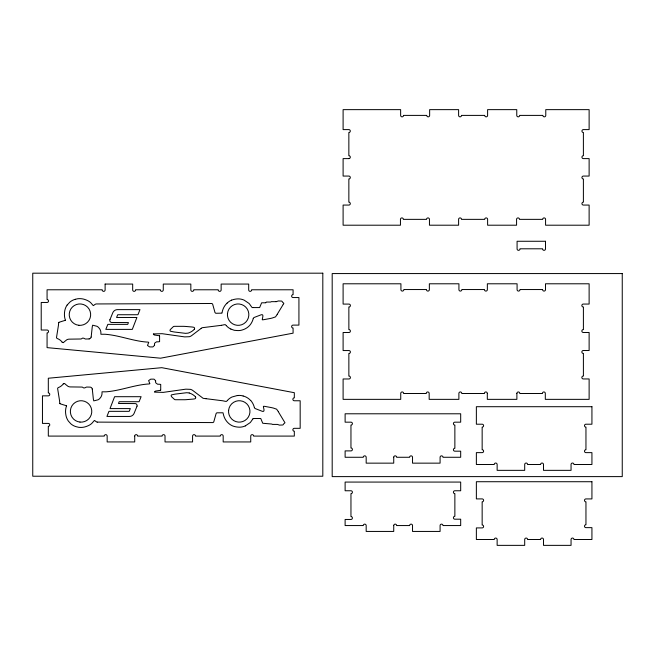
<?xml version="1.0" encoding="UTF-8"?>
<svg xmlns="http://www.w3.org/2000/svg" width="655" height="655" viewBox="0 0 655 655"><rect width="100%" height="100%" fill="white"/><g stroke="black" fill="none" stroke-linecap="round" stroke-linejoin="round"><path stroke-width="0.98" d="M222.012 312.754L222.577 310.527A16.277 16.277 0 0 1 227.105 303.085M221.914 313.156L215.757 313.278L214.938 312.476A29.991 29.991 0 0 0 214.48 310.691L212.629 304.1L211.893 303.494L96.072 303.953A5.338 5.338 0 0 0 94.017 305.189A2.121 2.121 0 0 1 93.583 305.435L93.534 305.467A5.469 5.469 0 0 0 93.247 305.598L90.718 302.708A12.944 12.944 0 0 0 87.582 300.588A22.548 22.548 0 0 0 83.316 299.048A16.26 16.26 0 0 0 77.601 298.77L75.874 299.179A17.841 17.841 0 0 0 75.333 299.31M253.264 318.633L253.428 318.191A1.613 1.613 0 0 1 254.165 317.462L261.009 314.842A6.378 6.378 0 0 1 262.057 314.629C263.875 314.842 262.221 318.305 262.254 319.73A9.252 9.252 0 0 1 262.614 319.738M277.163 314.556L275.477 316.905L272.071 318.068A68.235 68.235 0 0 1 269.95 318.535L263.547 319.722A3.799 3.799 0 0 1 262.868 319.746L262.786 319.746M283.124 304.559L283.852 303.314L282.403 302.037A1.187 1.187 0 0 0 281.462 301.071L278.31 300.964L276.615 301.562A1.105 1.105 0 0 1 276.164 301.644M282.919 304.919L277.171 314.375M58.876 322.424L58.852 322.465A1.924 1.924 0 0 0 58.614 322.997A14.246 14.246 0 0 0 58.565 323.734L58.491 324.774A17.046 17.046 0 0 1 58.418 325.519L56.486 337.628L56.993 338.43A10.767 10.767 0 0 1 62.209 342.213M194.298 329.219L194.388 329.08A1.76 1.76 0 0 0 194.609 328.286L194.314 327.615A1.949 1.949 0 0 0 193.61 327.263L193.536 327.246A18.856 18.856 0 0 0 191.727 326.968L185.259 326.419A57.861 57.861 0 0 0 183.465 326.329L174.746 326.337A5.215 5.215 0 0 0 173.509 326.493L170.308 329.563A4.831 4.831 0 0 0 169.989 330.357L170.103 330.857A0.942 0.942 0 0 0 170.57 331.25L170.84 331.315A22.548 22.548 0 0 1 171.749 331.487L173.567 331.864A17.333 17.333 0 0 0 174.476 332.019L185.537 333.346L188.1 333.125A14.991 14.991 0 0 0 194.306 329.342M252.781 419.053L251.053 421.509A9.293 9.293 0 0 1 250.185 422.614L245.306 425.906M67.187 305.05L69.741 302.225A13.583 13.583 0 0 1 75.325 299.302M227.17 400.713L226.671 401.22A1.236 1.236 0 0 1 226.204 401.4L225.156 401.31A39.095 39.095 0 0 0 222.626 400.77L204.516 398.502A13.043 13.043 0 0 1 203.296 398.33A2.432 2.432 0 0 1 202.321 397.691L192.66 390.38A7.475 7.475 0 0 0 190.474 389.357L185.84 389.168L163.431 392.353A1.597 1.597 0 0 1 162.89 392.37L155.808 392.165A5.96 5.96 0 0 1 155.071 392.116L154.727 392.083A11.569 11.569 0 0 0 154.449 392.05L154.727 391.649A2.006 2.006 0 0 1 155.612 391.043L160.254 390.355A1.318 1.318 0 0 0 160.541 390.249L160.565 390.241M63.289 383.83L64.624 383.47A10.898 10.898 0 0 0 65.639 384.46L67.891 386.253A5.453 5.453 0 0 0 70.101 386.917L82.121 387.072A2.726 2.726 0 0 1 83.103 387.604L83.75 387.924A6.706 6.706 0 0 0 84.069 388.014L85.33 387.662A4.217 4.217 0 0 1 86.656 387.04L90.243 387.13A2.456 2.456 0 0 1 92.265 388.988M265.881 302.618L266.405 302.061L270.45 302.053A2.8 2.8 0 0 0 271.317 301.66L276.164 301.66M154.539 345.332L152.893 346.921L149.635 346.921L147.49 345.472L148.75 342.311A10.243 10.243 0 0 1 148.48 342.254L148.161 342.18A4.372 4.372 0 0 0 147.514 342.066A17.873 17.873 0 0 0 146.916 342.066C132.703 341.042 119.12 335.237 104.816 334.238A15.474 15.474 0 0 1 104.202 334.263L100.911 334.255L100.862 332.069A7.901 7.901 0 0 0 99.732 328.949L98.635 327.549A6.804 6.804 0 0 0 96.907 326.255L92.658 325.199L92.42 326.116A9.006 9.006 0 0 0 92.224 327.082L91.397 334.893A31.432 31.432 0 0 1 91.102 337.071M201.175 328.368L191.53 335.696A7.475 7.475 0 0 1 189.352 336.711L184.71 336.899L162.309 333.714A1.597 1.597 0 0 0 161.76 333.698L154.678 333.903A5.134 5.134 0 0 0 154.031 333.944L153.778 333.968M63.404 342.655L62.168 342.246M65.467 320.262L58.95 322.301M89.121 338.938L85.527 339.028A4.217 4.217 0 0 1 84.208 338.406L82.948 338.054A6.738 6.738 0 0 0 82.628 338.144L81.981 338.463A2.718 2.718 0 0 1 80.999 338.995L68.98 339.159A5.453 5.453 0 0 0 66.761 339.814L64.509 341.607A10.857 10.857 0 0 0 63.486 342.581M221.505 325.306L203.394 327.565A13.239 13.239 0 0 0 202.174 327.737A2.448 2.448 0 0 0 201.2 328.384M153.688 333.976L153.597 333.993A11.233 11.233 0 0 1 153.327 334.017L153.606 334.418A2.006 2.006 0 0 0 154.49 335.032L159.132 335.712A1.392 1.392 0 0 1 159.419 335.819L159.476 335.843M238.338 395.53L237.339 395.604M236.938 395.62L231.96 397.02A14.304 14.304 0 0 0 227.432 400.426M265.717 302.798L261.632 302.798L259.642 307.563L252.732 307.58M78.846 325.298L81.04 325.298A10.693 10.693 0 0 0 90.595 315.735L90.603 313.548A10.693 10.693 0 0 0 81.015 303.994L78.846 303.985A10.693 10.693 0 0 0 69.291 313.548L69.283 315.735A10.693 10.693 0 0 0 78.87 325.289M79.967 422.082L82.162 422.082A10.693 10.693 0 0 0 91.716 412.527L91.725 410.333A10.693 10.693 0 0 0 82.137 400.778L79.967 400.77A10.693 10.693 0 0 0 70.421 410.333L70.412 412.527A10.693 10.693 0 0 0 79.992 422.082M205.744 398.617L206.169 398.658M189.221 392.943L186.659 392.722L175.605 394.056A17.128 17.128 0 0 0 174.689 394.204L172.879 394.588A22.466 22.466 0 0 1 171.962 394.752L171.618 394.859A0.852 0.852 0 0 0 171.209 395.276L171.151 395.677A4.724 4.724 0 0 0 171.577 396.733L174.639 399.575A5.175 5.175 0 0 0 175.876 399.73L184.587 399.738A57.837 57.837 0 0 0 186.38 399.656L192.857 399.108A19.02 19.02 0 0 0 194.658 398.838L194.74 398.813A1.957 1.957 0 0 0 195.436 398.453L195.739 397.781A1.76 1.76 0 0 0 195.518 396.987L195.37 396.791M97.194 422.115L213.014 422.581L213.751 421.967L215.61 415.376A30.015 30.015 0 0 0 216.068 413.6L216.789 412.806L223.003 412.789L223.699 415.548A16.277 16.277 0 0 0 228.227 422.991A14.778 14.778 0 0 0 232.705 425.947A20.059 20.059 0 0 0 237.618 427.076A14.254 14.254 0 0 0 245.314 425.906M60.072 403.775L66.597 405.805M230.83 329.047L234.236 330.284L237.216 330.546A13.018 13.018 0 0 0 242.014 330.046A16.015 16.015 0 0 0 249.571 325.551A16.531 16.531 0 0 0 253.215 318.625M155.661 380.743L154.015 379.147L150.756 379.147L148.611 380.596L149.872 383.756A9.981 9.981 0 0 0 149.61 383.814L149.365 383.871A4.487 4.487 0 0 1 148.636 384.002A17.873 17.873 0 0 1 148.046 384.01C133.825 385.066 120.233 390.773 105.938 391.829A15.597 15.597 0 0 0 105.324 391.813L102.033 391.813L101.992 393.999A7.901 7.901 0 0 1 100.854 397.127L99.765 398.518A6.804 6.804 0 0 1 98.037 399.812L93.78 400.876L93.55 399.959A9.145 9.145 0 0 1 93.346 398.985L92.519 391.174A31.497 31.497 0 0 0 92.224 389.005M226.049 325.363L225.541 324.847A1.236 1.236 0 0 0 225.083 324.667L224.035 324.757A39.005 39.005 0 0 1 221.505 325.298M278.293 411.692L284.974 422.762L283.525 424.031A1.187 1.187 0 0 1 282.592 424.997L279.431 425.111L277.736 424.505A1.105 1.105 0 0 0 277.294 424.424L272.439 424.407A2.8 2.8 0 0 0 271.571 424.022L262.753 423.269L260.764 418.504L253.853 418.488A1.375 1.375 0 0 0 252.765 419.044M59.982 403.611L59.998 403.644A1.932 1.932 0 0 1 59.736 403.079A14.017 14.017 0 0 1 59.687 402.334L59.613 401.302A16.588 16.588 0 0 0 59.556 400.713L57.607 388.448L58.115 387.645A10.767 10.767 0 0 0 63.33 383.855M278.285 411.512L276.598 409.17L273.2 408.008A67.817 67.817 0 0 0 271.08 407.541L264.669 406.354A3.75 3.75 0 0 0 263.99 406.329L263.736 406.329A9.293 9.293 0 0 1 263.384 406.337C263.343 407.778 264.997 411.209 263.179 411.455A6.427 6.427 0 0 1 262.123 411.25L255.286 408.605A1.613 1.613 0 0 1 254.549 407.885L254.386 407.435M516.885 393.499L516.885 399.353L487.312 399.353L487.312 393.499M160.712 390.175L160.712 384.428L159.795 384.297A13.313 13.313 0 0 0 159.329 384.239L158.084 384.239A1.457 1.457 0 0 1 157.47 384.133L156.209 383.216A1.236 1.236 0 0 1 155.923 382.962L155.71 382.626A1.916 1.916 0 0 1 155.718 381.194M159.583 335.892L159.583 341.64L158.666 341.771A13.518 13.518 0 0 1 158.207 341.836L156.963 341.828A1.457 1.457 0 0 0 156.349 341.943L155.079 342.852A1.236 1.236 0 0 0 154.793 343.105L154.588 343.441A1.916 1.916 0 0 0 154.596 344.882A1.073 1.073 0 0 1 154.547 345.242M487.312 393.499A1.449 1.449 0 0 0 485.863 391.952A1.449 1.449 0 0 0 484.413 393.499L461.783 393.499A1.449 1.449 0 0 0 460.334 391.952A1.449 1.449 0 0 0 458.885 393.499L458.885 399.353L429.164 399.353L429.164 393.499A1.449 1.449 0 0 0 427.715 391.952A1.449 1.449 0 0 0 426.266 393.499L403.636 393.499A1.449 1.449 0 0 0 402.186 391.952A1.449 1.449 0 0 0 400.737 393.499L400.737 399.353L343.105 399.353L343.105 378.975L348.861 378.975A1.449 1.449 0 0 0 350.4 377.526A1.449 1.449 0 0 0 348.861 376.085L348.861 353.446A1.449 1.449 0 0 0 350.4 351.997A1.449 1.449 0 0 0 348.861 350.556L343.105 350.548L343.105 332.511L348.861 332.511A1.449 1.449 0 0 0 350.4 331.062A1.449 1.449 0 0 0 348.861 329.612L348.861 306.982A1.449 1.449 0 0 0 350.4 305.533A1.449 1.449 0 0 0 348.861 304.092L343.105 304.084L343.105 283.787L400.925 283.787L400.925 289.543A1.449 1.449 0 0 0 402.375 291.09A1.449 1.449 0 0 0 403.824 289.543L426.454 289.543A1.449 1.449 0 0 0 427.903 291.09A1.449 1.449 0 0 0 429.352 289.543L429.352 283.787L458.926 283.787L458.926 289.543A1.449 1.449 0 0 0 460.375 291.09A1.449 1.449 0 0 0 461.824 289.543L484.454 289.543A1.449 1.449 0 0 0 485.904 291.09A1.449 1.449 0 0 0 487.353 289.543L487.353 283.787L517.082 283.787L517.082 289.543A1.449 1.449 0 0 0 518.531 291.09A1.449 1.449 0 0 0 519.972 289.543L542.61 289.543A1.449 1.449 0 0 0 544.051 291.09A1.449 1.449 0 0 0 545.5 289.543L545.5 283.787L589.123 283.787L589.123 304.059L583.4 304.059A1.449 1.449 0 0 0 581.853 305.508A1.449 1.449 0 0 0 583.4 306.958L583.4 329.588A1.449 1.449 0 0 0 581.853 331.037A1.449 1.449 0 0 0 583.4 332.486L589.123 332.486L589.123 350.523L583.4 350.523A1.449 1.449 0 0 0 581.853 351.972A1.449 1.449 0 0 0 583.4 353.422L583.4 376.052A1.449 1.449 0 0 0 581.853 377.501A1.449 1.449 0 0 0 583.4 378.95L589.123 378.95L589.123 399.353L545.312 399.353L545.312 393.499A1.449 1.449 0 0 0 543.863 391.952A1.449 1.449 0 0 0 542.414 393.499L519.783 393.499A1.449 1.449 0 0 0 518.334 391.952A1.449 1.449 0 0 0 516.885 393.499M227.138 303.118A14.811 14.811 0 0 1 231.583 300.121M231.6 300.146A20.141 20.141 0 0 1 236.496 298.991A14.254 14.254 0 0 1 244.184 300.162L249.064 303.462A9.301 9.301 0 0 1 249.932 304.567L251.659 307.015A1.384 1.384 0 0 0 252.732 307.596M230.838 329.047A14.304 14.304 0 0 1 226.311 325.641M91.143 337.079A2.456 2.456 0 0 1 89.113 338.897M65.434 320.279A16.997 16.997 0 0 1 64.485 313.123A20.845 20.845 0 0 1 64.567 312.132A15.442 15.442 0 0 1 67.121 305.001M189.205 392.992A14.975 14.975 0 0 1 195.427 396.733M97.194 422.115A5.346 5.346 0 0 1 95.147 420.878A2.121 2.121 0 0 0 94.713 420.633L94.607 420.584A4.487 4.487 0 0 1 94.369 420.477L91.839 423.359A12.92 12.92 0 0 1 88.703 425.48A22.475 22.475 0 0 1 84.438 427.019A16.244 16.244 0 0 1 78.723 427.297L78.42 427.257A8.278 8.278 0 0 0 77.634 427.044L76.455 426.765A13.591 13.591 0 0 1 70.871 423.85L68.316 421.026A15.433 15.433 0 0 1 65.729 413.935A21.14 21.14 0 0 1 65.598 412.945A16.981 16.981 0 0 1 66.556 405.797M250.742 400.483A16.506 16.506 0 0 1 254.336 407.443M243.161 395.964A16.007 16.007 0 0 1 250.693 400.524M238.33 395.448A13.026 13.026 0 0 1 243.136 396.021M105.119 284.065L105.119 289.928A1.449 1.449 0 0 1 103.596 291.369A1.449 1.449 0 0 1 102.229 289.78L47.07 289.78L47.07 299.564A1.449 1.449 0 0 1 48.519 301.013A1.449 1.449 0 0 1 47.07 302.463L41.216 302.463L41.216 330.022L47.07 330.022A1.449 1.449 0 0 1 48.519 331.471A1.449 1.449 0 0 1 47.07 332.92L47.07 347.625L160.557 358.195L293.08 333.166L293.08 328.008A1.449 1.449 0 0 1 291.631 326.558A1.449 1.449 0 0 1 293.08 325.109L298.926 325.109L298.926 297.55L293.08 297.55A1.449 1.449 0 0 1 291.631 296.101A1.449 1.449 0 0 1 293.08 294.652L293.08 289.78L251.594 289.78A1.449 1.449 0 0 1 250.218 291.369A1.449 1.449 0 0 1 248.695 289.919L248.695 284.065L221.144 284.065L221.144 289.928A1.449 1.449 0 0 1 219.613 291.369A1.449 1.449 0 0 1 218.246 289.78L193.733 289.78A1.449 1.449 0 0 1 192.357 291.369A1.449 1.449 0 0 1 190.834 289.919L190.834 284.065L163.275 284.065L163.275 289.928A1.449 1.449 0 0 1 161.752 291.369A1.449 1.449 0 0 1 160.385 289.78L135.569 289.78A1.449 1.449 0 0 1 134.201 291.369A1.449 1.449 0 0 1 132.678 289.919L132.678 284.065L105.119 284.065M134.717 436.091L134.717 441.945L107.158 441.945L107.158 436.091A1.449 1.449 0 0 0 105.709 434.642A1.449 1.449 0 0 0 104.26 436.091L48.314 436.091L48.314 426.307A1.449 1.449 0 0 0 49.764 424.858A1.449 1.449 0 0 0 48.314 423.408L42.46 423.408L42.46 395.849L48.314 395.849A1.449 1.449 0 0 0 49.764 394.4A1.449 1.449 0 0 0 48.314 392.943L48.314 378.238L161.801 367.676L294.324 392.705L294.324 397.863A1.449 1.449 0 0 0 292.875 399.313A1.449 1.449 0 0 0 294.332 400.762L300.17 400.762L300.17 428.321L294.324 428.321A1.449 1.449 0 0 0 292.875 429.77A1.449 1.449 0 0 0 294.324 431.219L294.324 436.091L253.641 436.091A1.449 1.449 0 0 0 252.191 434.642A1.449 1.449 0 0 0 250.742 436.091L250.734 441.945L223.183 441.945L223.183 436.091A1.449 1.449 0 0 0 221.734 434.642A1.449 1.449 0 0 0 220.285 436.091L195.485 436.091A1.449 1.449 0 0 0 194.027 434.642A1.449 1.449 0 0 0 192.578 436.091L192.578 441.945L165.027 441.945L165.027 436.091A1.449 1.449 0 0 0 163.57 434.642A1.449 1.449 0 0 0 162.121 436.091L137.615 436.091A1.449 1.449 0 0 0 136.166 434.642A1.449 1.449 0 0 0 134.717 436.091M227.473 313.548L227.473 315.735A10.693 10.693 0 0 0 237.053 325.289L239.222 325.298A10.693 10.693 0 0 0 248.777 315.735L248.785 313.548A10.693 10.693 0 0 0 239.198 303.994L237.036 303.985A10.693 10.693 0 0 0 227.481 313.548M228.595 410.333L228.595 412.527A10.693 10.693 0 0 0 238.174 422.082L240.344 422.082A10.693 10.693 0 0 0 249.899 412.527L249.907 410.333A10.693 10.693 0 0 0 240.319 400.778L238.158 400.77A10.693 10.693 0 0 0 228.603 410.333M393.737 457.165L393.729 463.15L366.178 463.15L366.178 457.296A1.449 1.449 0 0 0 364.737 455.847A1.449 1.449 0 0 0 363.271 457.272L345.119 457.272L345.119 450.894L350.957 450.894A1.449 1.449 0 0 0 352.406 449.445A1.449 1.449 0 0 0 350.957 447.995L350.957 425.07A1.449 1.449 0 0 0 352.406 423.589A1.449 1.449 0 0 0 350.9 422.172L345.119 422.172L345.119 413.788L460.686 413.788L460.686 422.172L454.922 422.172A1.449 1.449 0 0 0 453.416 423.589A1.449 1.449 0 0 0 454.865 425.07L454.865 448.274A1.449 1.449 0 0 0 453.416 449.731A1.449 1.449 0 0 0 454.865 451.18L460.686 451.18L460.686 457.272L442.985 457.272A1.449 1.449 0 0 0 441.527 455.847A1.449 1.449 0 0 0 440.086 457.296L440.086 463.15L412.527 463.15L412.527 457.296A1.449 1.449 0 0 0 411.094 455.847A1.449 1.449 0 0 0 409.629 457.272L396.635 457.272A1.449 1.449 0 0 0 395.235 455.847A1.449 1.449 0 0 0 393.737 457.165M393.737 525.449L393.729 531.434L366.178 531.434L366.178 525.58A1.449 1.449 0 0 0 364.737 524.131A1.449 1.449 0 0 0 363.271 525.556L345.119 525.556L345.119 519.464L350.957 519.464A1.449 1.449 0 0 0 352.406 518.007A1.449 1.449 0 0 0 350.957 516.558L350.957 493.657A1.449 1.449 0 0 0 352.406 492.175A1.449 1.449 0 0 0 350.9 490.759L345.119 490.759L345.119 482.072L460.686 482.072L460.686 490.759L454.922 490.759A1.449 1.449 0 0 0 453.416 492.175A1.449 1.449 0 0 0 454.865 493.657L454.865 516.296A1.449 1.449 0 0 0 453.416 517.745A1.449 1.449 0 0 0 454.865 519.194L460.686 519.194L460.686 525.556L442.985 525.556A1.449 1.449 0 0 0 441.527 524.131A1.449 1.449 0 0 0 440.086 525.58L440.086 531.434L412.527 531.434L412.527 525.58A1.449 1.449 0 0 0 411.094 524.131A1.449 1.449 0 0 0 409.629 525.556L396.635 525.556A1.449 1.449 0 0 0 395.235 524.131A1.449 1.449 0 0 0 393.737 525.449M109.958 319.689L109.876 319.943A2.039 2.039 0 0 0 111.579 322.489L128.421 322.579L127.75 324.364L107.838 324.364L105.815 329.383L132.31 329.383L136.903 317.478L116.582 317.478L117.712 314.727L137.951 314.727L139.974 309.627L117.45 309.627A5.027 5.027 0 0 0 112.791 312.754L109.958 319.689M137.042 406.125L134.119 413.321A5.027 5.027 0 0 1 129.461 416.441L106.937 416.441L108.959 411.34L129.199 411.34L130.329 408.589L110.015 408.589L114.6 396.693L141.103 396.693L139.073 401.712L119.161 401.712L118.489 403.488L135.339 403.578A2.039 2.039 0 0 1 137.034 406.125M348.959 158.608L343.105 158.608L343.105 176.064L348.796 176.064A1.449 1.449 0 0 1 350.302 177.48A1.449 1.449 0 0 1 348.853 178.962L348.853 202.166A1.449 1.449 0 0 1 350.302 203.566A1.449 1.449 0 0 1 348.959 205.064L343.105 205.064L343.105 225.205L400.451 225.205L400.451 219.417A1.449 1.449 0 0 1 401.867 217.91A1.449 1.449 0 0 1 403.349 219.359L426.552 219.359A1.449 1.449 0 0 1 428.002 217.91A1.449 1.449 0 0 1 429.451 219.359L429.451 225.205L458.606 225.205L458.606 219.417A1.449 1.449 0 0 1 460.023 217.91A1.449 1.449 0 0 1 461.505 219.359L484.708 219.359A1.449 1.449 0 0 1 486.157 217.91A1.449 1.449 0 0 1 487.615 219.359L487.615 225.205L516.574 225.205L516.574 219.417A1.449 1.449 0 0 1 517.99 217.91A1.449 1.449 0 0 1 519.472 219.359L542.676 219.359A1.449 1.449 0 0 1 544.076 217.91A1.449 1.449 0 0 1 545.574 219.253L545.574 225.205L589.123 225.205L589.123 205.064L583.392 205.064A1.449 1.449 0 0 1 581.943 203.615A1.449 1.449 0 0 1 583.392 202.166L583.392 178.962A1.449 1.449 0 0 1 581.943 177.48A1.449 1.449 0 0 1 583.458 176.064L589.123 176.064L589.123 158.608L583.392 158.608A1.449 1.449 0 0 1 581.943 157.159A1.449 1.449 0 0 1 583.392 155.71L583.392 132.506A1.449 1.449 0 0 1 581.943 131.025A1.449 1.449 0 0 1 583.458 129.608L589.123 129.608L589.123 109.639L545.771 109.639L545.771 115.329A1.449 1.449 0 0 1 544.346 116.844A1.449 1.449 0 0 1 542.872 115.395L519.661 115.395A1.449 1.449 0 0 1 518.211 116.844A1.449 1.449 0 0 1 516.762 115.395L516.762 109.639L487.607 109.639L487.607 115.329A1.449 1.449 0 0 1 486.19 116.844A1.449 1.449 0 0 1 484.708 115.395L461.505 115.395A1.449 1.449 0 0 1 460.056 116.844A1.449 1.449 0 0 1 458.606 115.395L458.606 109.639L429.647 109.639L429.647 115.329A1.449 1.449 0 0 1 428.223 116.844A1.449 1.449 0 0 1 426.741 115.395L403.537 115.395A1.449 1.449 0 0 1 402.145 116.844A1.449 1.449 0 0 1 400.639 115.501L400.639 109.639L343.105 109.639L343.105 129.608L348.796 129.608A1.449 1.449 0 0 1 350.302 131.025A1.449 1.449 0 0 1 348.853 132.506L348.853 155.71A1.449 1.449 0 0 1 350.302 157.11A1.449 1.449 0 0 1 348.959 158.608M545.5 241.269L517.082 241.269L517.082 248.794A1.449 1.449 0 0 0 518.531 250.341A1.449 1.449 0 0 0 519.972 248.794L542.61 248.794A1.449 1.449 0 0 0 544.051 250.341A1.449 1.449 0 0 0 545.5 248.794L545.5 241.269M322.809 273.184L32.75 273.184L32.75 476.226L322.809 476.226L322.809 273.184M622.25 273.569L332.191 273.569L332.191 476.611L622.25 476.611L622.25 273.569M591.932 406.706L476.365 406.706L476.365 424.211L482.096 424.211A1.449 1.449 0 0 1 483.603 425.627A1.449 1.449 0 0 1 482.154 427.109L482.154 449.731A1.449 1.449 0 0 1 483.603 451.18A1.449 1.449 0 0 1 482.154 452.63L476.365 452.63L476.365 464.493L494.238 464.493A1.449 1.449 0 0 1 495.688 463.036A1.449 1.449 0 0 1 497.137 464.493L497.137 470.347L524.696 470.347L524.696 464.493A1.449 1.449 0 0 1 526.153 463.036A1.449 1.449 0 0 1 527.602 464.493L540.596 464.493A1.449 1.449 0 0 1 542.045 463.036A1.449 1.449 0 0 1 543.494 464.493L543.494 470.347L571.054 470.347L571.054 464.493A1.449 1.449 0 0 1 572.503 463.036A1.449 1.449 0 0 1 573.952 464.493L591.932 464.493L591.932 452.63L585.955 452.63A1.449 1.449 0 0 1 584.497 451.18A1.449 1.449 0 0 1 585.955 449.731L585.955 427.109A1.449 1.449 0 0 1 584.497 425.627A1.449 1.449 0 0 1 586.012 424.211L591.932 424.211L591.932 406.706M591.932 481.72L476.365 481.72L476.365 498.905L482.096 498.905A1.449 1.449 0 0 1 483.603 500.33A1.449 1.449 0 0 1 482.154 501.804L482.154 525.015A1.449 1.449 0 0 1 483.603 526.464A1.449 1.449 0 0 1 482.154 527.914L476.365 527.914L476.365 539.507L494.238 539.507A1.449 1.449 0 0 1 495.688 538.05A1.449 1.449 0 0 1 497.137 539.507L497.137 545.361L524.696 545.361L524.696 539.507A1.449 1.449 0 0 1 526.153 538.058A1.449 1.449 0 0 1 527.602 539.507L540.596 539.507A1.449 1.449 0 0 1 542.045 538.05A1.449 1.449 0 0 1 543.494 539.507L543.494 545.361L571.054 545.361L571.054 539.507A1.449 1.449 0 0 1 572.503 538.058A1.449 1.449 0 0 1 573.952 539.507L591.932 539.507L591.932 527.643L585.824 527.635A1.449 1.449 0 0 1 584.506 526.129A1.449 1.449 0 0 1 585.955 524.745L585.955 501.82A1.449 1.449 0 0 1 584.497 500.338A1.449 1.449 0 0 1 586.012 498.922L591.932 498.922L591.932 481.72"/></g></svg>
